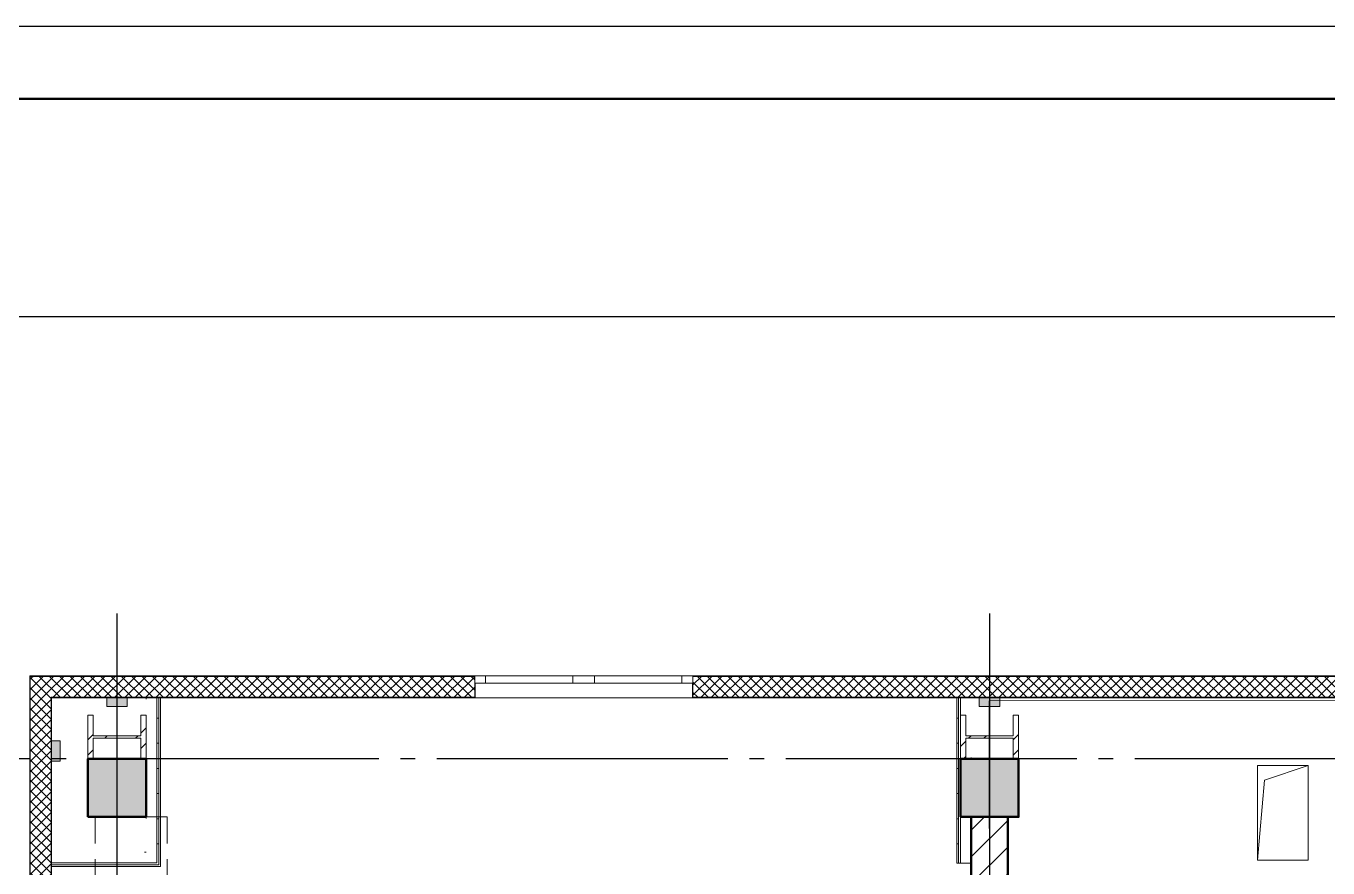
# Model space of a CAD drawing. Header units: millimetres. Extents: x 0 to 1093, y 0 to 420.
# Drawn here: x 91.9 to 181.5, y 362.1 to 420 of the extents above; entities that cross this region are included whole.
import ezdxf

# ---------------------------------------------------------------- set-up
doc = ezdxf.new("R2010")
doc.units = ezdxf.units.MM
for name, pattern in [('ГОСТ 2.303 5', [24, 20, -1.5, 1, -1.5]), ('СПКБ-0000-000-АР#006$0$Achse', [2300, 0, -800, 1500, 0]), ('СПКБ-0000-000-АР#006$0$Невидимая', [391.222223, 282.222223, -109]), ('СПКБ-0000-000-АР#006$0$Штрихпунктирная', [900, 500, -200, 0, -200])]:
    doc.linetypes.add(name, pattern=pattern)
for name, color, linetype in [('Viewport1ForCustomObjects_0', 7, 'Continuous'), ('Viewport2ForCustomObjects_0', 7, 'Continuous'), ('Рамка', 7, 'Continuous'), ('СПКБ-0000-000-АР#006$0$Балка', 7, 'Continuous'), ('СПКБ-0000-000-АР#006$0$Колонны новые', 7, 'Continuous'), ('СПКБ-0000-000-АР#006$0$Колонны существующие', 7, 'Continuous'), ('СПКБ-0000-000-АР#006$0$Окна ArchiCAD', 7, 'Continuous'), ('СПКБ-0000-000-АР#006$0$Перекрытие новые', 7, 'Continuous'), ('СПКБ-0000-000-АР#006$0$Стены', 7, 'Continuous'), ('СПКБ-0000-000-АР#006$0$Фахверк', 7, 'Continuous'), ('Строительные оси', 7, 'Continuous')]:
    doc.layers.add(name, color=color, linetype=linetype)
for name, color, linetype, lineweight in [('СПКБ-0000-000-АР#006$0$Балка_Ном._пера__1', 7, 'Continuous', 13), ('СПКБ-0000-000-АР#006$0$Колонны новые_Ном._пера__20', 1, 'Continuous', 20), ('СПКБ-0000-000-АР#006$0$Колонны существующие_Ном._пера__141', 7, 'Continuous', 50), ('СПКБ-0000-000-АР#006$0$Окна ArchiCAD_Ном._пера__6', 5, 'Continuous', 9), ('СПКБ-0000-000-АР#006$0$Стены_Ном._пера__1', 7, 'Continuous', 13), ('СПКБ-0000-000-АР#006$0$Стены_Ном._пера__20', 1, 'Continuous', 20), ('СПКБ-0000-000-АР#006$0$Фахверк_Ном._пера__1', 7, 'Continuous', 13), ('СПКБ-0000-000-АР#006$0$Шахты ОВ_Ном._пера__1', 7, 'Continuous', 13)]:
    doc.layers.add(name, color=color, linetype=linetype, lineweight=lineweight)
for name, color, linetype, lineweight, true_color in [('СПКБ-0000-000-АР#006$0$Балка_Ном._пера__44', 7, 'Continuous', 18, 0x029e21), ('СПКБ-0000-000-АР#006$0$Колонны новые_Ном._пера__108', 7, 'Continuous', 13, 0xfd8379), ('СПКБ-0000-000-АР#006$0$Колонны существующие_Ном._пера__102', 7, 'Continuous', 13, 0xcccccc), ('СПКБ-0000-000-АР#006$0$Окна ArchiCAD_Ном._пера__68', 7, 'Continuous', 20, 0xfd4435), ('СПКБ-0000-000-АР#006$0$Перекрытие новые_Ном._пера__161', 7, 'Continuous', 13, 0xe11606), ('СПКБ-0000-000-АР#006$0$Стены_Ном._пера__58', 7, 'Continuous', 50, 0xdf0000), ('СПКБ-0000-000-АР#006$0$Стены_Ном._пера__68', 7, 'Continuous', 20, 0xfd4435), ('СПКБ-0000-000-АР#006$0$Фахверк_Ном._пера__102', 7, 'Continuous', 13, 0xcccccc)]:
    doc.layers.add(name, color=color, linetype=linetype, lineweight=lineweight, true_color=true_color)
pattern_1 = [(45, (0, 0), (-35.35534, 35.35534), []), (135, (0, 0), (35.35534, 35.35534), [])]
pattern_2 = [(0, (0, 0), (0, 173.2051), [0, -100]), (0, (50, 86.6), (0, 173.2051), [0, -100])]
pattern_3 = [(45, (0, 0), (-159.099, 159.099), []), (45, (-53.03, 53.03), (-159.099, 159.099), [])]

# ---------------------------------------------------------------- blocks, each defined once
blk = doc.blocks.new('*E373')
at = {"layer": 'Строительные оси', "color": 3, "linetype": 'ГОСТ 2.303 5', "lineweight": 25}
for p, q in [((-239.569, 258.857), (-239.569, -45.143)), ((-179.569, 258.857), (-179.569, -45.143)), ((186.431, 248.857), (-283.756, 248.857))]:
    blk.add_line(p, q, dxfattribs=at)
blk = doc.blocks.new('СПКБ-0000-000-АР#006$0$Перекрытие_1', base_point=(-24406.7, 20246.8))
at = {"layer": 'СПКБ-0000-000-АР#006$0$Перекрытие новые_Ном._пера__161', "color": 12, "linetype": 'Continuous', "lineweight": 13, "true_color": 0xe11606, "flags": 128}
blk.add_lwpolyline([(5824.2, -2528.1), (-24406.7, -2530.3), (-24406.7, 20246.8), (-23563.9, 20246.5), (-23563.9, 17144.7), (-20022.9, 17144.7), (-20022.9, 20246.5), (-19481.9, 20246.5), (-19481.3, 23524.6), (-17956.9, 23525.2), (-17959.4, 25285.7), (17852.9, 25289.2)], dxfattribs=at)
blk = doc.blocks.new('СПКБ-0000-000-АР#006$0$Двустворчатое Окно 19')
at = {"layer": 'СПКБ-0000-000-АР#006$0$Окна ArchiCAD_Ном._пера__6', "color": 5, "linetype": 'Continuous', "lineweight": 9}
for p, q in [((-747, 100), (747, 100)), ((-750, 0), (-675, 0)), ((-675, 0), (-675, -50)), ((-675, 0), (-75, 0)), ((-75, -50), (-75, 0)), ((-75, 0), (0, 0)), ((0, 0), (75, 0)), ((75, 0), (75, -50)), ((75, 0), (675, 0)), ((675, -50), (675, 0)), ((675, 0), (750, 0)), ((-750, -50), (750, -50)), ((-675, -50), (-750, -50)), ((-75, -50), (-675, -50)), ((0, -50), (-75, -50)), ((75, -50), (0, -50)), ((675, -50), (75, -50)), ((750, -50), (675, -50))]:
    blk.add_line(p, q, dxfattribs=at)
at = {"layer": 'СПКБ-0000-000-АР#006$0$Окна ArchiCAD_Ном._пера__68', "color": 20, "linetype": 'Continuous', "lineweight": 20, "true_color": 0xfd4435}
for p, q in [((-750, -47), (-750, 0)), ((750, -47), (750, 0)), ((-750, -50), (-750, -47)), ((750, -50), (750, -47))]:
    blk.add_line(p, q, dxfattribs=at)
blk = doc.blocks.new('СПКБ-0000-000-АР#006$0$Стена_1', base_point=(17892.7, 25306.1))
at = {"layer": 'СПКБ-0000-000-АР#006$0$Стены_Ном._пера__68', "linetype": 'Continuous', "lineweight": 20, "true_color": 0xfd4435}
for points in [[(-21496.9, 25456.1), (-24556.7, 25456.1), (-24553.7, 25453.1), (-21496.9, 25453.1)], [(-11206.9, 25456.1), (-19996.9, 25456.1), (-19996.9, 25453.1), (-11206.9, 25453.1)], [(-21496.9, 25306.1), (-21493.9, 25306.1), (-21493.9, 25406.1), (-21496.9, 25406.1), (-21496.9, 25309.1)], [(-19999.9, 25306.1), (-19996.9, 25306.1), (-19996.9, 25309.1), (-19996.9, 25406.1), (-19999.9, 25406.1)], [(-24409.7, 25309.1), (-24406.7, 25306.1), (-21496.9, 25306.1), (-21496.9, 25309.1)], [(-19996.9, 25309.1), (-19996.9, 25306.1), (-11206.9, 25306.1), (-11206.9, 25309.1)]]:
    blk.add_hatch(color=20, dxfattribs=at).paths.add_polyline_path(points)
h = blk.add_hatch(dxfattribs=at)
h.set_pattern_fill('СЕТКА_5X5_ДИАГОНАЛЬНАЯ', color=20, style=0, pattern_type=2)
h.set_pattern_definition(pattern_1)
h.paths.add_polyline_path([(-21496.9, 25453.1), (-24553.7, 25453.1), (-24409.7, 25309.1), (-21496.9, 25309.1), (-21496.9, 25406.1)])
h = blk.add_hatch(dxfattribs=at)
h.set_pattern_fill('СЕТКА_5X5_ДИАГОНАЛЬНАЯ', color=20, style=0, pattern_type=2)
h.set_pattern_definition(pattern_1)
h.paths.add_polyline_path([(-19996.9, 25406.1), (-19996.9, 25309.1), (-11206.9, 25309.1), (-11206.9, 25406.1), (-11206.9, 25453.1), (-19996.9, 25453.1)])
at = {"layer": 'СПКБ-0000-000-АР#006$0$Стены_Ном._пера__68', "color": 20, "linetype": 'Continuous', "lineweight": 20, "true_color": 0xfd4435}
for p, q in [((-21496.9, 25453.1), (-24553.7, 25453.1)), ((-21496.9, 25456.1), (-21496.9, 25453.1)), ((-21496.9, 25453.1), (-21496.9, 25406.1)), ((-19996.9, 25456.1), (-19996.9, 25453.1)), ((-11206.9, 25453.1), (-19996.9, 25453.1)), ((-19996.9, 25453.1), (-19996.9, 25406.1)), ((-21496.9, 25406.1), (-21493.9, 25406.1)), ((-21496.9, 25309.1), (-21496.9, 25406.1)), ((-21493.9, 25406.1), (-21493.9, 25306.1)), ((-19999.9, 25406.1), (-19999.9, 25306.1)), ((-19996.9, 25406.1), (-19999.9, 25406.1)), ((-19996.9, 25309.1), (-19996.9, 25406.1)), ((-24409.7, 25309.1), (-21496.9, 25309.1)), ((-21496.9, 25306.1), (-21493.9, 25306.1)), ((-19996.9, 25306.1), (-19999.9, 25306.1)), ((-19996.9, 25309.1), (-11206.9, 25309.1))]:
    blk.add_line(p, q, dxfattribs=at)
at = {"layer": 'СПКБ-0000-000-АР#006$0$Стены_Ном._пера__68', "color": 20, "linetype": 'Continuous', "lineweight": 20, "true_color": 0xfd4435, "flags": 128}
for points in [[(-21496.9, 25456.1), (-24556.7, 25456.1)], [(-11206.9, 25456.1), (-19996.9, 25456.1)], [(-24406.7, 25306.1), (-21496.9, 25306.1)], [(-19996.9, 25306.1), (-11206.9, 25306.1)]]:
    blk.add_lwpolyline(points, dxfattribs=at)
at = {"layer": 'СПКБ-0000-000-АР#006$0$Окна ArchiCAD', "color": 5, "linetype": 'Continuous', "lineweight": 9, "xscale": -1, "zscale": 1000, "rotation": 180}
blk.add_blockref('СПКБ-0000-000-АР#006$0$Двустворчатое Окно 19', (-20746.9, 25406.1), dxfattribs=at)
blk = doc.blocks.new('СПКБ-0000-000-АР#006$0$Стена_2', base_point=(-24406.7, 25306.1))
at = {"layer": 'СПКБ-0000-000-АР#006$0$Стены_Ном._пера__68', "linetype": 'Continuous', "lineweight": 20, "true_color": 0xfd4435}
for points in [[(-24556.7, 25456.1), (-24556.7, 25010.1), (-24553.7, 25010.1), (-24553.7, 25453.1)], [(-24406.7, 25010.1), (-24406.7, 25306.1), (-24409.7, 25309.1), (-24409.7, 25010.1)], [(-24556.7, 25010.1), (-24556.7, 24870.1), (-24553.7, 24870.1), (-24553.7, 25010.1)], [(-24409.7, 24870.1), (-24406.9, 24870.1), (-24406.9, 25010.1), (-24409.7, 25010.1)], [(-24556.7, 24870.1), (-24556.7, 18955.7), (-24553.7, 18955.7), (-24553.7, 24870.1)], [(-24406.7, 18955.7), (-24406.7, 24870.1), (-24409.7, 24870.1), (-24409.7, 18955.7)]]:
    blk.add_hatch(color=20, dxfattribs=at).paths.add_polyline_path(points)
h = blk.add_hatch(dxfattribs=at)
h.set_pattern_fill('СЕТКА_5X5_ДИАГОНАЛЬНАЯ', color=20, style=0, pattern_type=2)
h.set_pattern_definition(pattern_1)
h.paths.add_polyline_path([(-24409.7, 25010.1), (-24409.7, 25309.1), (-24553.7, 25453.1), (-24553.7, 25010.1)])
h = blk.add_hatch(dxfattribs=at)
h.set_pattern_fill('СЕТКА_5X5_ДИАГОНАЛЬНАЯ', color=20, style=0, pattern_type=2)
h.set_pattern_definition(pattern_1)
h.paths.add_polyline_path([(-24553.7, 25010.1), (-24553.7, 24870.1), (-24409.7, 24870.1), (-24409.7, 25010.1)])
h = blk.add_hatch(dxfattribs=at)
h.set_pattern_fill('СЕТКА_5X5_ДИАГОНАЛЬНАЯ', color=20, style=0, pattern_type=2)
h.set_pattern_definition(pattern_1)
h.paths.add_polyline_path([(-24409.7, 18955.7), (-24409.7, 24870.1), (-24553.7, 24870.1), (-24553.7, 18955.7)])
at = {"layer": 'СПКБ-0000-000-АР#006$0$Стены_Ном._пера__68', "color": 20, "linetype": 'Continuous', "lineweight": 20, "true_color": 0xfd4435}
for p, q in [((-24553.7, 25453.1), (-24553.7, 25010.1)), ((-24409.7, 25010.1), (-24409.7, 25309.1)), ((-24553.7, 25010.1), (-24553.7, 24870.1)), ((-24409.7, 24870.1), (-24409.7, 25010.1)), ((-24553.7, 24870.1), (-24553.7, 18955.7)), ((-24409.7, 18955.7), (-24409.7, 24870.1))]:
    blk.add_line(p, q, dxfattribs=at)
at = {"layer": 'СПКБ-0000-000-АР#006$0$Стены_Ном._пера__68', "color": 20, "linetype": 'Continuous', "lineweight": 20, "true_color": 0xfd4435, "flags": 128}
for points in [[(-24556.7, 25456.1), (-24556.7, 18335.7)], [(-24406.7, 25010.1), (-24406.7, 25306.1)], [(-24406.7, 18955.7), (-24406.7, 24870.1)]]:
    blk.add_lwpolyline(points, dxfattribs=at)
blk = doc.blocks.new('СПКБ-0000-000-АР#006$0$Стена_39', base_point=(-17956.9, 20626.5))
at = {"layer": 'СПКБ-0000-000-АР#006$0$Стены_Ном._пера__20', "linetype": 'Continuous', "lineweight": 20}
h = blk.add_hatch(dxfattribs=at)
h.set_pattern_fill('КИРПИЧ_ОБЫКНОВЕННЫЙ', color=1, style=0, pattern_type=2)
h.set_pattern_definition([(45, (0, 0), (-91.9239, 91.9239), [])])
h.paths.add_polyline_path([(-17831.9, 24485.7), (-18081.9, 24485.7), (-18081.9, 20626.5), (-17831.9, 20246.5)])
at = {"layer": 'СПКБ-0000-000-АР#006$0$Стены_Ном._пера__58', "color": 12, "linetype": 'Continuous', "lineweight": 50, "true_color": 0xdf0000, "flags": 128}
for points in [[(-18081.9, 24485.7), (-18081.9, 23787.7)], [(-17831.9, 20246.5), (-17831.9, 24485.7)], [(-18081.9, 23407.7), (-18081.9, 20626.5)]]:
    blk.add_lwpolyline(points, dxfattribs=at)
blk = doc.blocks.new('СПКБ-0000-000-АР#006$0$Стена_57', base_point=(-24406.7, 24244.5))
at = {"layer": 'СПКБ-0000-000-АР#006$0$Стены_Ном._пера__20', "linetype": 'Continuous', "lineweight": 20}
h = blk.add_hatch(dxfattribs=at)
h.set_pattern_fill('ШТУКАТУРКА', color=1, style=0, pattern_type=2)
h.set_pattern_definition(pattern_2)
h.paths.add_polyline_path([(-23681.9, 24169.5), (-24406.7, 24169.5), (-24406.7, 24156.5), (-23668.9, 24156.5)])
h = blk.add_hatch(dxfattribs=at)
h.set_pattern_fill('ШТУКАТУРКА', color=1, style=0, pattern_type=2)
h.set_pattern_definition(pattern_2)
h.paths.add_polyline_path([(-24406.7, 24144.5), (-23656.9, 24144.5), (-23668.9, 24156.5), (-24406.7, 24156.5)])
at = {"layer": 'СПКБ-0000-000-АР#006$0$Стены_Ном._пера__1', "color": 7, "linetype": 'СПКБ-0000-000-АР#006$0$Achse', "lineweight": 13, "flags": 128}
blk.add_lwpolyline([(-23756.9, 24244.5), (-24406.7, 24244.5)], dxfattribs=at)
at = {"layer": 'СПКБ-0000-000-АР#006$0$Стены_Ном._пера__1', "color": 7, "linetype": 'Continuous', "lineweight": 13, "flags": 128}
blk.add_lwpolyline([(-24406.7, 24244.5), (-24406.7, 24169.5)], dxfattribs=at)
at = {"layer": 'СПКБ-0000-000-АР#006$0$Стены_Ном._пера__20', "color": 1, "linetype": 'Continuous', "lineweight": 20, "flags": 128}
for points in [[(-24406.7, 24169.5), (-24406.7, 24156.5)], [(-24406.7, 24156.5), (-24406.7, 24144.5)], [(-24406.7, 24144.5), (-23656.9, 24144.5)]]:
    blk.add_lwpolyline(points, dxfattribs=at)
at = {"layer": 'СПКБ-0000-000-АР#006$0$Стены_Ном._пера__68', "color": 20, "linetype": 'Continuous', "lineweight": 20, "true_color": 0xfd4435}
for p, q in [((-23681.9, 24169.5), (-24406.7, 24169.5)), ((-24406.7, 24156.5), (-23668.9, 24156.5))]:
    blk.add_line(p, q, dxfattribs=at)
blk = doc.blocks.new('СПКБ-0000-000-АР#006$0$Стена_58', base_point=(-23756.9, 24244.5))
at = {"layer": 'СПКБ-0000-000-АР#006$0$Стены_Ном._пера__20', "linetype": 'Continuous', "lineweight": 20}
h = blk.add_hatch(dxfattribs=at)
h.set_pattern_fill('ШТУКАТУРКА', color=1, style=0, pattern_type=2)
h.set_pattern_definition(pattern_2)
h.paths.add_polyline_path([(-23681.9, 25306.1), (-23681.9, 24885.7), (-23668.9, 24885.7), (-23668.9, 25306.1)])
h = blk.add_hatch(dxfattribs=at)
h.set_pattern_fill('ШТУКАТУРКА', color=1, style=0, pattern_type=2)
h.set_pattern_definition(pattern_2)
h.paths.add_polyline_path([(-23656.9, 24885.7), (-23656.9, 25306.1), (-23668.9, 25306.1), (-23668.9, 24885.7)])
h = blk.add_hatch(dxfattribs=at)
h.set_pattern_fill('ШТУКАТУРКА', color=1, style=0, pattern_type=2)
h.set_pattern_definition(pattern_2)
h.paths.add_polyline_path([(-23668.9, 24485.7), (-23668.9, 24885.7), (-23681.9, 24885.7), (-23681.9, 24485.7)])
h = blk.add_hatch(dxfattribs=at)
h.set_pattern_fill('ШТУКАТУРКА', color=1, style=0, pattern_type=2)
h.set_pattern_definition(pattern_2)
h.paths.add_polyline_path([(-23656.9, 24485.7), (-23656.9, 24885.7), (-23668.9, 24885.7), (-23668.9, 24485.7)])
h = blk.add_hatch(dxfattribs=at)
h.set_pattern_fill('ШТУКАТУРКА', color=1, style=0, pattern_type=2)
h.set_pattern_definition(pattern_2)
h.paths.add_polyline_path([(-23681.9, 24485.7), (-23681.9, 24169.5), (-23668.9, 24156.5), (-23668.9, 24485.7)])
h = blk.add_hatch(dxfattribs=at)
h.set_pattern_fill('ШТУКАТУРКА', color=1, style=0, pattern_type=2)
h.set_pattern_definition(pattern_2)
h.paths.add_polyline_path([(-23656.9, 24144.5), (-23656.9, 24485.7), (-23668.9, 24485.7), (-23668.9, 24156.5)])
at = {"layer": 'СПКБ-0000-000-АР#006$0$Стены_Ном._пера__1', "color": 7, "linetype": 'Continuous', "lineweight": 13, "flags": 128}
blk.add_lwpolyline([(-23756.9, 25306.1), (-23681.9, 25306.1)], dxfattribs=at)
at = {"layer": 'СПКБ-0000-000-АР#006$0$Стены_Ном._пера__1', "color": 7, "linetype": 'СПКБ-0000-000-АР#006$0$Achse', "lineweight": 13, "flags": 128}
for points in [[(-23756.9, 25306.1), (-23756.9, 24885.7)], [(-23756.9, 24485.7), (-23756.9, 24244.5)]]:
    blk.add_lwpolyline(points, dxfattribs=at)
at = {"layer": 'СПКБ-0000-000-АР#006$0$Стены_Ном._пера__20', "color": 1, "linetype": 'Continuous', "lineweight": 20, "flags": 128}
for points in [[(-23681.9, 25306.1), (-23668.9, 25306.1)], [(-23668.9, 25306.1), (-23656.9, 25306.1)], [(-23656.9, 24144.5), (-23656.9, 25306.1)]]:
    blk.add_lwpolyline(points, dxfattribs=at)
at = {"layer": 'СПКБ-0000-000-АР#006$0$Стены_Ном._пера__68', "color": 20, "linetype": 'Continuous', "lineweight": 20, "true_color": 0xfd4435}
for p, q in [((-23681.9, 25306.1), (-23681.9, 24885.7)), ((-23668.9, 24885.7), (-23668.9, 25306.1)), ((-23681.9, 24485.7), (-23681.9, 24885.7)), ((-23681.9, 24885.7), (-23681.9, 24485.7)), ((-23668.9, 24485.7), (-23668.9, 24885.7)), ((-23681.9, 24485.7), (-23681.9, 24169.5)), ((-23668.9, 24156.5), (-23668.9, 24485.7))]:
    blk.add_line(p, q, dxfattribs=at)
blk = doc.blocks.new('СПКБ-0000-000-АР#006$0$Стена_59', base_point=(-18081.9, 24167.1))
at = {"layer": 'СПКБ-0000-000-АР#006$0$Стены_Ном._пера__20', "linetype": 'Continuous', "lineweight": 20}
h = blk.add_hatch(dxfattribs=at)
h.set_pattern_fill('ШТУКАТУРКА', color=1, style=0, pattern_type=2)
h.set_pattern_definition(pattern_2)
h.paths.add_polyline_path([(-18181.9, 25306.1), (-18181.9, 24885.7), (-18169.9, 24885.7), (-18169.9, 25306.1)])
h = blk.add_hatch(dxfattribs=at)
h.set_pattern_fill('ШТУКАТУРКА', color=1, style=0, pattern_type=2)
h.set_pattern_definition(pattern_2)
h.paths.add_polyline_path([(-18156.9, 24885.7), (-18156.9, 25306.1), (-18169.9, 25306.1), (-18169.9, 24885.7)])
h = blk.add_hatch(dxfattribs=at)
h.set_pattern_fill('ШТУКАТУРКА', color=1, style=0, pattern_type=2)
h.set_pattern_definition(pattern_2)
h.paths.add_polyline_path([(-18181.9, 24885.7), (-18181.9, 24485.7), (-18169.9, 24485.7), (-18169.9, 24885.7)])
h = blk.add_hatch(dxfattribs=at)
h.set_pattern_fill('ШТУКАТУРКА', color=1, style=0, pattern_type=2)
h.set_pattern_definition(pattern_2)
h.paths.add_polyline_path([(-18169.9, 24885.7), (-18169.9, 24485.7), (-18156.9, 24485.7), (-18156.9, 24885.7)])
h = blk.add_hatch(dxfattribs=at)
h.set_pattern_fill('ШТУКАТУРКА', color=1, style=0, pattern_type=2)
h.set_pattern_definition(pattern_2)
h.paths.add_polyline_path([(-18181.9, 24485.7), (-18181.9, 24167.1), (-18169.9, 24167.1), (-18169.9, 24485.7)])
h = blk.add_hatch(dxfattribs=at)
h.set_pattern_fill('ШТУКАТУРКА', color=1, style=0, pattern_type=2)
h.set_pattern_definition(pattern_2)
h.paths.add_polyline_path([(-18156.9, 24167.1), (-18156.9, 24485.7), (-18169.9, 24485.7), (-18169.9, 24167.1)])
at = {"layer": 'СПКБ-0000-000-АР#006$0$Стены_Ном._пера__1', "color": 7, "linetype": 'Continuous', "lineweight": 13, "flags": 128}
for points in [[(-18081.9, 25306.1), (-18156.9, 25306.1)], [(-18081.9, 24167.1), (-18156.9, 24167.1)]]:
    blk.add_lwpolyline(points, dxfattribs=at)
at = {"layer": 'СПКБ-0000-000-АР#006$0$Стены_Ном._пера__1', "color": 7, "linetype": 'СПКБ-0000-000-АР#006$0$Achse', "lineweight": 13, "flags": 128}
for points in [[(-18081.9, 24885.7), (-18081.9, 25306.1)], [(-18081.9, 24167.1), (-18081.9, 24485.7)]]:
    blk.add_lwpolyline(points, dxfattribs=at)
at = {"layer": 'СПКБ-0000-000-АР#006$0$Стены_Ном._пера__20', "color": 1, "linetype": 'Continuous', "lineweight": 20, "flags": 128}
for points in [[(-18169.9, 25306.1), (-18181.9, 25306.1)], [(-18181.9, 25306.1), (-18181.9, 24167.1)], [(-18156.9, 25306.1), (-18169.9, 25306.1)], [(-18169.9, 24167.1), (-18181.9, 24167.1)], [(-18156.9, 24167.1), (-18169.9, 24167.1)]]:
    blk.add_lwpolyline(points, dxfattribs=at)
at = {"layer": 'СПКБ-0000-000-АР#006$0$Стены_Ном._пера__68', "color": 20, "linetype": 'Continuous', "lineweight": 20, "true_color": 0xfd4435}
for p, q in [((-18169.9, 25306.1), (-18169.9, 24885.7)), ((-18156.9, 24885.7), (-18156.9, 25306.1)), ((-18169.9, 24885.7), (-18169.9, 24485.7)), ((-18169.9, 24485.7), (-18169.9, 24167.1)), ((-18156.9, 24167.1), (-18156.9, 24485.7))]:
    blk.add_line(p, q, dxfattribs=at)
blk = doc.blocks.new('СПКБ-0000-000-АР#006$0$Колонна_11', base_point=(-23956.9, 24685.7))
at = {"layer": 'СПКБ-0000-000-АР#006$0$Колонны существующие_Ном._пера__102', "linetype": 'Continuous', "lineweight": 13, "true_color": 0xcccccc}
blk.add_hatch(color=254, dxfattribs=at).paths.add_polyline_path([(-24156.9, 24485.7), (-23756.9, 24485.7), (-23756.9, 24885.7), (-24156.9, 24885.7)])
at = {"layer": 'СПКБ-0000-000-АР#006$0$Колонны существующие_Ном._пера__141', "color": 7, "linetype": 'Continuous', "lineweight": 50, "flags": 128}
blk.add_lwpolyline([(-24156.9, 24485.7), (-23756.9, 24485.7), (-23756.9, 24885.7), (-24156.9, 24885.7)], close=True, dxfattribs=at)
blk = doc.blocks.new('СПКБ-0000-000-АР#006$0$Колонна_12', base_point=(-17956.9, 24685.7))
at = {"layer": 'СПКБ-0000-000-АР#006$0$Колонны существующие_Ном._пера__102', "linetype": 'Continuous', "lineweight": 13, "true_color": 0xcccccc}
blk.add_hatch(color=254, dxfattribs=at).paths.add_polyline_path([(-18156.9, 24485.7), (-17756.9, 24485.7), (-17756.9, 24885.7), (-18156.9, 24885.7)])
at = {"layer": 'СПКБ-0000-000-АР#006$0$Колонны существующие_Ном._пера__141', "color": 7, "linetype": 'Continuous', "lineweight": 50, "flags": 128}
blk.add_lwpolyline([(-18156.9, 24485.7), (-17756.9, 24485.7), (-17756.9, 24885.7), (-18156.9, 24885.7)], close=True, dxfattribs=at)
blk = doc.blocks.new('СПКБ-0000-000-АР#006$0$Колонна_35', base_point=(-23956.9, 25035.7))
at = {"layer": 'СПКБ-0000-000-АР#006$0$Колонны новые_Ном._пера__108', "linetype": 'Continuous', "lineweight": 13, "true_color": 0xfd8379}
h = blk.add_hatch(dxfattribs=at)
h.set_pattern_fill('СТАЛЬ', color=11, style=0, pattern_type=2)
h.set_pattern_definition(pattern_3)
h.paths.add_polyline_path([(-23756.9, 25185.7), (-23793.5, 25185.7), (-23793.5, 25044.5), (-24120.2, 25044.5), (-24120.2, 25185.7), (-24156.9, 25185.7), (-24156.9, 24885.7), (-24120.2, 24885.7), (-24120.2, 25027), (-23793.5, 25027), (-23793.5, 24885.7), (-23756.9, 24885.7)])
at = {"layer": 'СПКБ-0000-000-АР#006$0$Колонны новые_Ном._пера__20', "color": 1, "linetype": 'Continuous', "lineweight": 20}
for p, q in [((-24120.2, 25185.7), (-24156.9, 25185.7)), ((-24156.9, 25185.7), (-24156.9, 24885.7)), ((-24120.2, 25044.5), (-24120.2, 25185.7)), ((-23756.9, 25185.7), (-23793.5, 25185.7)), ((-23793.5, 25185.7), (-23793.5, 25044.5)), ((-23756.9, 24885.7), (-23756.9, 25185.7)), ((-23793.5, 25044.5), (-24120.2, 25044.5)), ((-24120.2, 24885.7), (-24120.2, 25027)), ((-24120.2, 25027), (-23793.5, 25027)), ((-23793.5, 25027), (-23793.5, 24885.7)), ((-24156.9, 24885.7), (-24120.2, 24885.7)), ((-23793.5, 24885.7), (-23756.9, 24885.7))]:
    blk.add_line(p, q, dxfattribs=at)
blk = doc.blocks.new('СПКБ-0000-000-АР#006$0$Колонна_36', base_point=(-17956.9, 25035.7))
at = {"layer": 'СПКБ-0000-000-АР#006$0$Колонны новые_Ном._пера__108', "linetype": 'Continuous', "lineweight": 13, "true_color": 0xfd8379}
h = blk.add_hatch(dxfattribs=at)
h.set_pattern_fill('СТАЛЬ', color=11, style=0, pattern_type=2)
h.set_pattern_definition(pattern_3)
h.paths.add_polyline_path([(-17756.9, 25185.7), (-17793.5, 25185.7), (-17793.5, 25044.5), (-18120.2, 25044.5), (-18120.2, 25185.7), (-18156.9, 25185.7), (-18156.9, 24885.7), (-18120.2, 24885.7), (-18120.2, 25027), (-17793.5, 25027), (-17793.5, 24885.7), (-17756.9, 24885.7)])
at = {"layer": 'СПКБ-0000-000-АР#006$0$Колонны новые_Ном._пера__20', "color": 1, "linetype": 'Continuous', "lineweight": 20}
for p, q in [((-18120.2, 25185.7), (-18156.9, 25185.7)), ((-18156.9, 25185.7), (-18156.9, 24885.7)), ((-18120.2, 25044.5), (-18120.2, 25185.7)), ((-17756.9, 25185.7), (-17793.5, 25185.7)), ((-17793.5, 25185.7), (-17793.5, 25044.5)), ((-17756.9, 24885.7), (-17756.9, 25185.7)), ((-17793.5, 25044.5), (-18120.2, 25044.5)), ((-18120.2, 24885.7), (-18120.2, 25027)), ((-18120.2, 25027), (-17793.5, 25027)), ((-17793.5, 25027), (-17793.5, 24885.7)), ((-18156.9, 24885.7), (-18120.2, 24885.7)), ((-17793.5, 24885.7), (-17756.9, 24885.7))]:
    blk.add_line(p, q, dxfattribs=at)
blk = doc.blocks.new('СПКБ-0000-000-АР#006$0$Балка_1', base_point=(-23956.9, 16087.9))
at = {"layer": 'СПКБ-0000-000-АР#006$0$Балка_Ном._пера__1', "color": 7, "linetype": 'СПКБ-0000-000-АР#006$0$Невидимая', "lineweight": 13}
for p, q in [((-23611.9, 24485.7), (-24106.9, 24485.7)), ((-24106.9, 16087.9), (-24106.9, 24485.7)), ((-23611.9, 16087.9), (-23611.9, 24485.7)), ((-23611.9, 16087.9), (-24106.9, 16087.9))]:
    blk.add_line(p, q, dxfattribs=at)
at = {"layer": 'СПКБ-0000-000-АР#006$0$Балка_Ном._пера__44', "color": 104, "linetype": 'СПКБ-0000-000-АР#006$0$Штрихпунктирная', "lineweight": 18, "true_color": 0x029e21}
blk.add_line((-23956.9, 16087.9), (-23956.9, 24485.7), dxfattribs=at)
blk = doc.blocks.new('СПКБ-0000-000-АР#006$0$Колонна_94', base_point=(-17956.9, 25275.7))
at = {"layer": 'СПКБ-0000-000-АР#006$0$Фахверк_Ном._пера__102', "linetype": 'Continuous', "lineweight": 13, "true_color": 0xcccccc}
blk.add_hatch(color=254, dxfattribs=at).paths.add_polyline_path([(-17886.9, 25305.7), (-18026.9, 25305.7), (-18026.9, 25245.7), (-17886.9, 25245.7)])
at = {"layer": 'СПКБ-0000-000-АР#006$0$Фахверк_Ном._пера__1', "color": 7, "linetype": 'Continuous', "lineweight": 13, "flags": 128}
blk.add_lwpolyline([(-17886.9, 25305.7), (-18026.9, 25305.7), (-18026.9, 25245.7), (-17886.9, 25245.7)], close=True, dxfattribs=at)
blk = doc.blocks.new('СПКБ-0000-000-АР#006$0$Колонна_95', base_point=(-23956.9, 25275.7))
at = {"layer": 'СПКБ-0000-000-АР#006$0$Фахверк_Ном._пера__102', "linetype": 'Continuous', "lineweight": 13, "true_color": 0xcccccc}
blk.add_hatch(color=254, dxfattribs=at).paths.add_polyline_path([(-23886.9, 25305.7), (-24026.9, 25305.7), (-24026.9, 25245.7), (-23886.9, 25245.7)])
at = {"layer": 'СПКБ-0000-000-АР#006$0$Фахверк_Ном._пера__1', "color": 7, "linetype": 'Continuous', "lineweight": 13, "flags": 128}
blk.add_lwpolyline([(-23886.9, 25305.7), (-24026.9, 25305.7), (-24026.9, 25245.7), (-23886.9, 25245.7)], close=True, dxfattribs=at)
blk = doc.blocks.new('СПКБ-0000-000-АР#006$0$Колонна_96', base_point=(-24376.9, 24940.1))
at = {"layer": 'СПКБ-0000-000-АР#006$0$Фахверк_Ном._пера__102', "linetype": 'Continuous', "lineweight": 13, "true_color": 0xcccccc}
blk.add_hatch(color=254, dxfattribs=at).paths.add_polyline_path([(-24406.9, 25010.1), (-24406.9, 24870.1), (-24346.9, 24870.1), (-24346.9, 25010.1)])
at = {"layer": 'СПКБ-0000-000-АР#006$0$Фахверк_Ном._пера__1', "color": 7, "linetype": 'Continuous', "lineweight": 13, "flags": 128}
blk.add_lwpolyline([(-24406.9, 25010.1), (-24406.9, 24870.1), (-24346.9, 24870.1), (-24346.9, 25010.1)], close=True, dxfattribs=at)
blk = doc.blocks.new('*E372')
at = {"layer": 'СПКБ-0000-000-АР#006$0$Шахты ОВ_Ном._пера__1', "color": 7, "linetype": 'Continuous', "lineweight": 13}
for p, q in [((84.905, 274.226), (87.919, 275.231)), ((84.419, 268.731), (84.905, 274.226))]:
    blk.add_line(p, q, dxfattribs=at)
at = {"layer": 'СПКБ-0000-000-АР#006$0$Шахты ОВ_Ном._пера__1', "color": 7, "linetype": 'Continuous', "lineweight": 13, "flags": 128}
blk.add_lwpolyline([(87.919, 268.731), (87.919, 275.231), (84.419, 275.231), (84.419, 268.731)], close=True, dxfattribs=at)
at = {"layer": 'СПКБ-0000-000-АР#006$0$Балка', "color": 7, "lineweight": 13, "xscale": 0.01, "yscale": 0.01, "zscale": 0.01}
blk.add_blockref('СПКБ-0000-000-АР#006$0$Балка_1', (5.999, 187.722), dxfattribs=at)
at = {"layer": 'СПКБ-0000-000-АР#006$0$Колонны новые', "color": 1, "lineweight": 20, "xscale": 0.01, "yscale": 0.01, "zscale": 0.01}
for name, p in [('СПКБ-0000-000-АР#006$0$Колонна_35', (5.999, 277.201)), ('СПКБ-0000-000-АР#006$0$Колонна_36', (65.999, 277.201))]:
    blk.add_blockref(name, p, dxfattribs=at)
at = {"layer": 'СПКБ-0000-000-АР#006$0$Колонны существующие', "color": 7, "lineweight": 50, "xscale": 0.01, "yscale": 0.01, "zscale": 0.01}
for name, p in [('СПКБ-0000-000-АР#006$0$Колонна_11', (5.999, 273.701)), ('СПКБ-0000-000-АР#006$0$Колонна_12', (65.999, 273.701))]:
    blk.add_blockref(name, p, dxfattribs=at)
at = {"layer": 'СПКБ-0000-000-АР#006$0$Перекрытие новые', "color": 12, "linetype": 'Continuous', "lineweight": 13, "true_color": 0xe11606, "xscale": 0.01, "yscale": 0.01, "zscale": 0.01}
blk.add_blockref('СПКБ-0000-000-АР#006$0$Перекрытие_1', (1.5, 229.311), dxfattribs=at)
at = {"layer": 'СПКБ-0000-000-АР#006$0$Стены', "color": 20, "lineweight": 20, "true_color": 0xfd4435, "xscale": 0.01, "yscale": 0.01, "zscale": 0.01}
for name, p in [('СПКБ-0000-000-АР#006$0$Стена_1', (424.494, 279.905)), ('СПКБ-0000-000-АР#006$0$Стена_2', (1.5, 279.905))]:
    blk.add_blockref(name, p, dxfattribs=at)
at = {"layer": 'СПКБ-0000-000-АР#006$0$Стены', "color": 12, "lineweight": 50, "true_color": 0xdf0000, "xscale": 0.01, "yscale": 0.01, "zscale": 0.01}
for name, p in [('СПКБ-0000-000-АР#006$0$Стена_58', (7.999, 269.288)), ('СПКБ-0000-000-АР#006$0$Стена_59', (64.749, 268.514)), ('СПКБ-0000-000-АР#006$0$Стена_39', (65.999, 233.109)), ('СПКБ-0000-000-АР#006$0$Стена_57', (1.5, 269.288))]:
    blk.add_blockref(name, p, dxfattribs=at)
at = {"layer": 'СПКБ-0000-000-АР#006$0$Фахверк', "color": 7, "lineweight": 13, "xscale": 0.01, "yscale": 0.01, "zscale": 0.01}
for name, p in [('СПКБ-0000-000-АР#006$0$Колонна_95', (5.999, 279.601)), ('СПКБ-0000-000-АР#006$0$Колонна_94', (65.999, 279.601)), ('СПКБ-0000-000-АР#006$0$Колонна_96', (1.799, 276.244))]:
    blk.add_blockref(name, p, dxfattribs=at)
blk = doc.blocks.new('CustomObjectsInViewport1_0')
at = {"layer": 'Рамка', "lineweight": 30}
blk.add_line((0, 420), (891, 420), dxfattribs=at)

msp = doc.modelspace()

# ---------------------------------------------------------------- linework, layer by layer
at = {"layer": 'Defpoints', "linetype": 'Continuous'}
msp.add_lwpolyline([(35, 56.586), (637.188, 56.586), (637.188, 400), (35, 400)], close=True, dxfattribs=at)
at = {"layer": 'Рамка', "lineweight": 50}
msp.add_lwpolyline([(886, 5), (886, 415), (20, 415), (20, 5)], close=True, dxfattribs=at)

# ---------------------------------------------------------------- block references
msp.add_blockref('*E372', (92.189, 93.885))
at = {"layer": 'Viewport1ForCustomObjects_0'}
msp.add_blockref('CustomObjectsInViewport1_0', (0, 0), dxfattribs=at)
at = {"layer": 'Viewport2ForCustomObjects_0'}
msp.add_blockref('*E373', (337.756, 120.729), dxfattribs=at)

doc.saveas('drawing.dxf')
